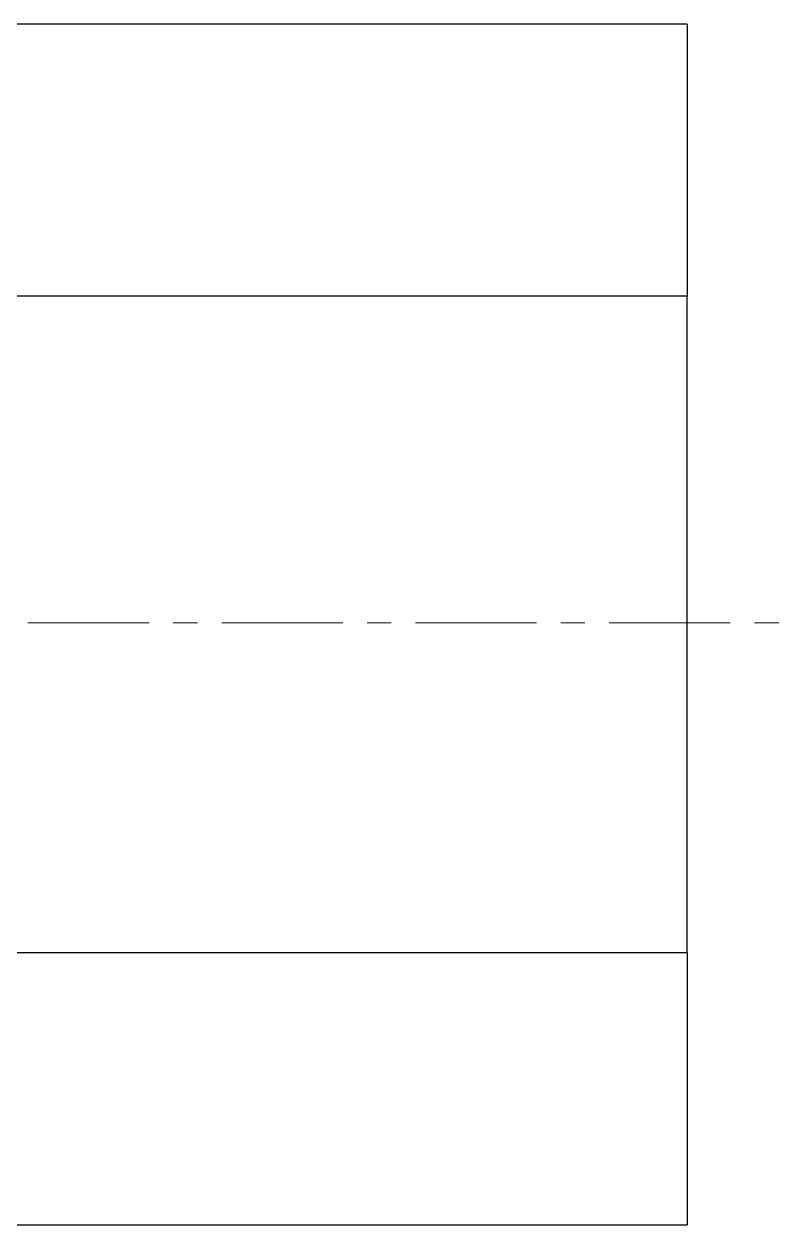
# Model space of a CAD drawing. Extents: x -9347 to 446, y 7 to 11650.
# Drawn here: x 233.06 to 240.9, y 238.65 to 251.04 of the extents above; entities that cross this region are included whole.
import ezdxf

# ---------------------------------------------------------------- set-up
doc = ezdxf.new("R2010")
doc.units = 0
doc.linetypes.add('CENTER', pattern=[2, 1.25, -0.25, 0.25, -0.25])
doc.linetypes.add('PHANTOM', pattern=[2.5, 1.25, -0.25, 0.25, -0.25, 0.25, -0.25])
for name, color, linetype, lineweight in [('top_center', 7, 'CENTER', 13), ('top_hidden', 7, 'PHANTOM', 13), ('top_model', 7, 'CONTINUOUS', 25)]:
    doc.layers.add(name, color=color, linetype=linetype, lineweight=lineweight)

msp = doc.modelspace()

# ---------------------------------------------------------------- linework, layer by layer
at = {"layer": 'top_center', "color": 1, "lineweight": 13}
msp.add_line((131.1, 244.865, -0.502), (240.904, 244.865, -0.502), dxfattribs=at)
at = {"layer": 'top_hidden'}
for p, q in [((239.904, 248.235, -0.502), (226.828, 248.235, -0.502)), ((239.904, 248.235, -0.502), (226.828, 248.235, -0.502)), ((239.904, 248.235, -0.502), (226.828, 248.235, -0.502)), ((239.904, 248.235, -0.502), (226.828, 248.235, -0.502)), ((239.904, 248.235, -0.502), (226.828, 248.235, -0.502)), ((239.904, 248.235, -0.502), (226.828, 248.235, -0.502)), ((239.904, 248.235, -0.502), (226.828, 248.235, -0.502)), ((239.904, 248.235, -0.502), (226.828, 248.235, -0.502)), ((239.904, 248.235, -0.502), (226.828, 248.235, -0.502)), ((239.904, 241.462, -0.502), (226.828, 241.462, -0.502)), ((239.904, 241.462, -0.502), (226.828, 241.462, -0.502)), ((239.904, 241.462, -0.502), (226.828, 241.462, -0.502)), ((239.904, 241.462, -0.502), (226.828, 241.462, -0.502)), ((239.904, 241.462, -0.502), (226.828, 241.462, -0.502)), ((239.904, 241.462, -0.502), (226.828, 241.462, -0.502)), ((239.904, 241.462, -0.502), (226.828, 241.462, -0.502)), ((239.904, 241.462, -0.502), (226.828, 241.462, -0.502)), ((239.904, 241.462, -0.502), (226.828, 241.462, -0.502)), ((239.904, 241.462, -0.502), (226.828, 241.462, -0.502)), ((239.904, 241.462, -0.502), (226.828, 241.462, -0.502))]:
    msp.add_line(p, q, dxfattribs=at)
at = {"layer": 'top_model'}
for p, q in [((239.904, 251.043, -0.502), (226.828, 251.043, -0.502)), ((239.904, 248.235, -0.502), (226.828, 248.235, -0.502)), ((239.904, 248.235, -0.502), (226.828, 248.235, -0.502)), ((239.904, 248.235, -0.502), (226.828, 248.235, -0.502)), ((239.904, 248.235, -0.502), (226.828, 248.235, -0.502)), ((239.904, 248.235, -0.502), (226.828, 248.235, -0.502)), ((239.904, 248.235, -0.502), (226.828, 248.235, -0.502)), ((239.904, 248.235, -0.502), (226.828, 248.235, -0.502)), ((239.904, 248.235, -0.502), (226.828, 248.235, -0.502)), ((239.904, 248.235, -0.502), (226.828, 248.235, -0.502)), ((239.904, 248.235, -0.502), (226.828, 248.235, -0.502)), ((239.904, 248.235, -0.502), (226.828, 248.235, -0.502)), ((239.904, 248.235, -0.502), (226.828, 248.235, -0.502)), ((239.904, 248.235, -0.502), (226.828, 248.235, -0.502)), ((239.904, 248.235, -0.502), (226.828, 248.235, -0.502)), ((239.904, 248.235, -0.502), (226.828, 248.235, -0.502)), ((239.904, 248.235, -0.502), (226.828, 248.235, -0.502)), ((239.904, 248.235, -0.502), (226.828, 248.235, -0.502)), ((239.904, 248.235, -0.502), (226.828, 248.235, -0.502)), ((239.904, 248.235, -0.502), (226.828, 248.235, -0.502)), ((239.904, 248.235, -0.502), (226.828, 248.235, -0.502)), ((239.904, 248.235, -0.502), (226.828, 248.235, -0.502)), ((239.904, 248.235, -0.502), (226.828, 248.235, -0.502)), ((239.904, 248.235, -0.502), (226.828, 248.235, -0.502)), ((239.904, 248.235, -0.502), (226.828, 248.235, -0.502)), ((239.904, 248.235, -0.502), (226.828, 248.235, -0.502)), ((239.904, 248.235, -0.502), (226.828, 248.235, -0.502)), ((239.904, 248.235, -0.502), (226.828, 248.235, -0.502)), ((239.904, 248.235, -0.502), (226.828, 248.235, -0.502)), ((239.904, 248.235, -0.502), (226.828, 248.235, -0.502)), ((239.904, 248.235, -0.502), (226.828, 248.235, -0.502)), ((239.904, 248.235, -0.502), (226.828, 248.235, -0.502)), ((239.904, 248.235, -0.502), (226.828, 248.235, -0.502)), ((239.904, 248.235, -0.502), (226.828, 248.235, -0.502)), ((239.904, 248.235, -0.502), (226.828, 248.235, -0.502)), ((239.904, 248.235, -0.502), (226.828, 248.235, -0.502)), ((239.904, 248.235, -0.502), (226.828, 248.235, -0.502)), ((239.904, 248.235, -0.502), (226.828, 248.235, -0.502)), ((239.904, 248.235, -0.502), (226.828, 248.235, -0.502)), ((239.904, 248.235, -0.502), (226.828, 248.235, -0.502)), ((239.904, 248.235, -0.502), (226.828, 248.235, -0.502)), ((239.904, 248.235, -0.502), (226.828, 248.235, -0.502)), ((239.904, 248.235, -0.502), (226.828, 248.235, -0.502)), ((239.904, 248.235, -0.502), (226.828, 248.235, -0.502)), ((239.904, 248.235, -0.502), (226.828, 248.235, -0.502)), ((239.904, 248.235, -0.502), (226.828, 248.235, -0.502)), ((239.904, 248.235, -0.502), (226.828, 248.235, -0.502)), ((239.904, 248.235, -0.502), (226.828, 248.235, -0.502)), ((239.904, 248.235, -0.502), (226.828, 248.235, -0.502)), ((239.904, 248.235, -0.502), (226.828, 248.235, -0.502)), ((239.904, 248.235, -0.502), (226.828, 248.235, -0.502)), ((239.904, 248.235, -0.502), (226.828, 248.235, -0.502)), ((239.904, 248.235, -0.502), (226.828, 248.235, -0.502)), ((239.904, 248.235, -0.502), (226.828, 248.235, -0.502)), ((239.904, 248.235, -0.502), (226.828, 248.235, -0.502)), ((239.904, 248.235, -0.502), (226.828, 248.235, -0.502)), ((239.904, 248.235, -0.502), (226.828, 248.235, -0.502)), ((239.904, 248.235, -0.502), (226.828, 248.235, -0.502)), ((239.904, 248.235, -0.502), (226.828, 248.235, -0.502)), ((239.904, 241.462, -0.502), (239.904, 248.235, -0.502)), ((239.904, 241.462, -0.502), (239.904, 248.235, -0.502)), ((239.904, 241.462, -0.502), (239.904, 248.235, -0.502)), ((239.904, 241.462, -0.502), (239.904, 248.235, -0.502)), ((239.904, 241.462, -0.502), (239.904, 248.235, -0.502)), ((239.904, 241.462, -0.502), (239.904, 248.235, -0.502)), ((239.904, 241.462, -0.502), (239.904, 248.235, -0.502)), ((239.904, 241.462, -0.502), (239.904, 248.235, -0.502)), ((239.904, 241.462, -0.502), (239.904, 248.235, -0.502)), ((239.904, 241.462, -0.502), (239.904, 248.235, -0.502)), ((239.904, 241.462, -0.502), (239.904, 248.235, -0.502)), ((239.904, 241.462, -0.502), (239.904, 248.235, -0.502)), ((239.904, 241.462, -0.502), (239.904, 248.235, -0.502)), ((239.904, 241.462, -0.502), (239.904, 248.235, -0.502)), ((239.904, 241.462, -0.502), (239.904, 248.235, -0.502)), ((239.904, 241.462, -0.502), (239.904, 248.235, -0.502)), ((239.904, 241.462, -0.502), (239.904, 248.235, -0.502)), ((239.904, 241.462, -0.502), (239.904, 248.235, -0.502)), ((239.904, 241.462, -0.502), (239.904, 248.235, -0.502)), ((239.904, 241.462, -0.502), (239.904, 248.235, -0.502)), ((239.904, 241.462, -0.502), (239.904, 248.235, -0.502)), ((239.904, 241.462, -0.502), (239.904, 248.235, -0.502)), ((239.904, 241.462, -0.502), (239.904, 248.235, -0.502)), ((239.904, 241.462, -0.502), (239.904, 248.235, -0.502)), ((239.904, 241.462, -0.502), (239.904, 248.235, -0.502)), ((239.904, 241.462, -0.502), (239.904, 248.235, -0.502)), ((239.904, 241.462, -0.502), (239.904, 248.235, -0.502)), ((239.904, 241.462, -0.502), (239.904, 248.235, -0.502)), ((239.904, 241.462, -0.502), (239.904, 248.235, -0.502)), ((239.904, 241.462, -0.502), (239.904, 248.235, -0.502)), ((239.904, 241.462, -0.502), (239.904, 248.235, -0.502)), ((239.904, 241.462, -0.502), (239.904, 248.235, -0.502)), ((239.904, 241.462, -0.502), (239.904, 248.235, -0.502)), ((239.904, 241.462, -0.502), (239.904, 248.235, -0.502)), ((239.904, 241.462, -0.502), (239.904, 248.235, -0.502)), ((239.904, 241.462, -0.502), (239.904, 248.235, -0.502)), ((239.904, 241.462, -0.502), (239.904, 248.235, -0.502)), ((239.904, 241.462, -0.502), (239.904, 248.235, -0.502)), ((239.904, 241.462, -0.502), (239.904, 248.235, -0.502)), ((239.904, 241.462, -0.502), (239.904, 248.235, -0.502)), ((239.904, 241.462, -0.502), (239.904, 248.235, -0.502)), ((239.904, 241.462, -0.502), (239.904, 248.235, -0.502)), ((239.904, 241.462, -0.502), (239.904, 248.235, -0.502)), ((239.904, 241.462, -0.502), (239.904, 248.235, -0.502)), ((239.904, 241.462, -0.502), (239.904, 248.235, -0.502)), ((239.904, 241.462, -0.502), (239.904, 248.235, -0.502)), ((239.904, 241.462, -0.502), (239.904, 248.235, -0.502)), ((239.904, 241.462, -0.502), (239.904, 248.235, -0.502)), ((239.904, 241.462, -0.502), (239.904, 248.235, -0.502)), ((239.904, 241.462, -0.502), (239.904, 248.235, -0.502)), ((239.904, 241.462, -0.502), (239.904, 248.235, -0.502)), ((239.904, 241.462, -0.502), (239.904, 248.235, -0.502)), ((239.904, 241.462, -0.502), (239.904, 248.235, -0.502)), ((239.904, 241.462, -0.502), (239.904, 248.235, -0.502)), ((239.904, 241.462, -0.502), (239.904, 248.235, -0.502)), ((239.904, 241.462, -0.502), (239.904, 248.235, -0.502)), ((239.904, 241.462, -0.502), (239.904, 248.235, -0.502)), ((239.904, 241.462, -0.502), (239.904, 248.235, -0.502)), ((239.904, 241.462, -0.502), (239.904, 248.235, -0.502)), ((239.904, 241.462, -0.502), (239.904, 248.235, -0.502)), ((239.904, 241.462, -0.502), (239.904, 248.235, -0.502)), ((239.904, 241.462, -0.502), (239.904, 248.235, -0.502)), ((239.904, 241.462, -0.502), (239.904, 248.235, -0.502)), ((239.904, 241.462, -0.502), (239.904, 248.235, -0.502)), ((239.904, 241.462, -0.502), (239.904, 248.235, -0.502)), ((239.904, 241.462, -0.502), (239.904, 248.235, -0.502)), ((239.904, 241.462, -0.502), (226.828, 241.462, -0.502)), ((239.904, 241.462, -0.502), (226.828, 241.462, -0.502)), ((239.904, 241.462, -0.502), (226.828, 241.462, -0.502)), ((239.904, 241.462, -0.502), (226.828, 241.462, -0.502)), ((239.904, 241.462, -0.502), (226.828, 241.462, -0.502)), ((239.904, 241.462, -0.502), (226.828, 241.462, -0.502)), ((239.904, 241.462, -0.502), (226.828, 241.462, -0.502)), ((239.904, 241.462, -0.502), (226.828, 241.462, -0.502)), ((239.904, 241.462, -0.502), (226.828, 241.462, -0.502)), ((239.904, 241.462, -0.502), (226.828, 241.462, -0.502)), ((239.904, 241.462, -0.502), (226.828, 241.462, -0.502)), ((239.904, 241.462, -0.502), (226.828, 241.462, -0.502)), ((226.828, 238.653, -0.502), (239.904, 238.653, -0.502)), ((226.828, 238.653, -0.502), (239.904, 238.653, -0.502))]:
    msp.add_line(p, q, dxfattribs=at)
at = {"layer": 'top_model', "extrusion": (1, 0, 0)}
for start, end in [(0.9249, 56.8663), (0.9249, 56.8663), (0.9249, 56.8663), (0.9249, 56.8663), (0.9249, 56.8663), (0.9249, 56.8663), (0.9249, 56.8663), (0, 0.9249), (0.9249, 56.8663), (0, 0.9249), (0.9249, 56.8663), (0, 0.9249), (0.9249, 56.8663), (0, 0.9249), (0.9249, 56.8663), (0, 0.9249), (0.9249, 56.8663), (0, 0.9249), (0.9249, 56.8663), (0, 0.9249), (0.9249, 56.8663), (0, 0.9249), (0.9249, 56.8663), (0, 0.9249), (0.9249, 56.8663), (0, 0.9249), (0.9249, 56.8663), (0, 0.9249), (0.9249, 56.8663), (0, 0.9249), (0.9249, 56.8663), (0, 0.9249), (0.9249, 56.8663), (0, 0.9249), (0.9249, 56.8663), (0, 0.9249), (0.9249, 56.8663), (0, 0.9249), (0.9249, 56.8663), (0, 0.9249), (0.9249, 56.8663), (0, 0.9249), (0.9249, 56.8663), (0, 0.9249), (0.9249, 56.8663), (0, 0.9249), (0.9249, 56.8663), (0, 0.9249), (0.9249, 56.8663), (0, 0.9249), (0.9249, 56.8663), (0, 0.9249), (0.9249, 56.8663), (0, 0.9249), (0.9249, 56.8663), (0, 0.9249), (0.9249, 56.8663), (0, 0.9249), (0.9249, 56.8663), (0, 0.9249), (0.9249, 56.8663), (0, 0.9249), (0.9249, 56.8663), (0, 0.9249), (0.9249, 56.8663), (0, 0.9249), (0.9249, 56.8663), (0, 0.9249), (0.9249, 56.8663), (0, 0.9249), (0.9249, 56.8663), (0, 0.9249), (0.9249, 56.8663), (0, 0.9249), (0.9249, 56.8663), (0, 0.9249), (0.9249, 56.8663), (0, 0.9249), (0.9249, 56.8663), (0, 0.9249), (0.9249, 56.8663), (0, 0.9249), (0.9249, 56.8663), (0, 0.9249), (0.9249, 56.8663), (0, 0.9249), (0.9249, 56.8663), (0, 0.9249), (0.9249, 56.8663), (0, 0.9249), (0.9249, 56.8663), (0, 0.9249), (0.9249, 56.8663), (0, 0.9249), (0.9249, 56.8663), (0, 0.9249), (0.9249, 56.8663), (0, 0.9249), (0.9249, 56.8663), (0, 0.9249), (0.9249, 56.8663), (0, 0.9249), (0.9249, 56.8663), (0, 0.9249), (0.9249, 56.8663), (0, 0.9249), (0.9249, 56.8663), (0, 0.9249), (0.9249, 56.8663), (0, 0.9249), (0.9249, 56.8663), (0, 0.9249), (0.9249, 56.8663), (0, 0.9249), (0.9249, 56.8663), (0, 0.9249), (0.9249, 56.8663), (0, 0.9249), (0.9249, 56.8663), (0, 0.9249), (0.9249, 56.8663), (0, 0.9249), (0.9249, 56.8663), (0, 0.9249), (0.9249, 56.8663), (0, 0.9249), (0.9249, 56.8663), (0, 0.9249), (123.1337, 180), (123.1337, 180), (123.1337, 180), (123.1337, 180), (123.1337, 180), (123.1337, 180), (123.1337, 180), (123.1337, 180), (123.1337, 180), (123.1337, 180), (123.1337, 180), (123.1337, 180), (123.1337, 180), (123.1337, 180), (123.1337, 180), (123.1337, 180), (123.1337, 180), (123.1337, 180), (123.1337, 180), (123.1337, 180), (123.1337, 180), (123.1337, 180), (123.1337, 180), (123.1337, 180), (123.1337, 180), (123.1337, 180), (123.1337, 180), (123.1337, 180), (123.1337, 180), (123.1337, 180), (123.1337, 180), (123.1337, 180), (123.1337, 180), (123.1337, 180), (123.1337, 180), (123.1337, 180), (123.1337, 180), (123.1337, 180), (123.1337, 180), (123.1337, 180), (123.1337, 180), (123.1337, 180), (123.1337, 180), (123.1337, 180), (123.1337, 180), (123.1337, 180), (123.1337, 180), (123.1337, 180), (123.1337, 180), (123.1337, 180), (123.1337, 180), (123.1337, 180), (123.1337, 180), (123.1337, 180), (123.1337, 180), (123.1337, 180), (123.1337, 180), (123.1337, 180), (123.1337, 180), (123.1337, 180), (123.1337, 180), (123.1337, 180), (123.1337, 180), (123.1337, 180), (123.1337, 180)]:
    msp.add_arc((244.848, -0.504, 239.904), 6.195, start, end, dxfattribs=at)

doc.saveas('drawing.dxf')
